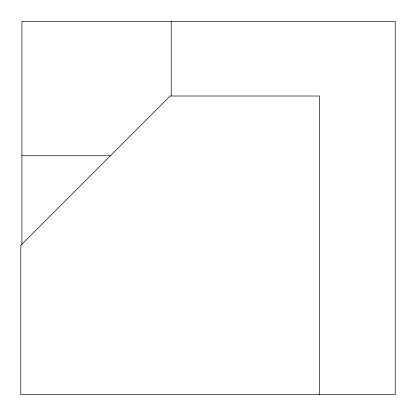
<?xml version="1.0" encoding="UTF-8"?>
<svg xmlns="http://www.w3.org/2000/svg" width="416" height="416" viewBox="0 0 416 416"><rect width="100%" height="100%" fill="white"/><g stroke="black" fill="none" stroke-linecap="round" stroke-linejoin="round"><path stroke-width="0.62" d="M21.908 155.74L110.848 155.74M319.436 394.649L319.436 96.013L170.118 96.013L20.8 245.331L20.8 394.649L395.2 394.649L395.2 21.351L21.908 21.351L21.908 244.681M171.226 21.351L171.226 96.013"/></g></svg>
